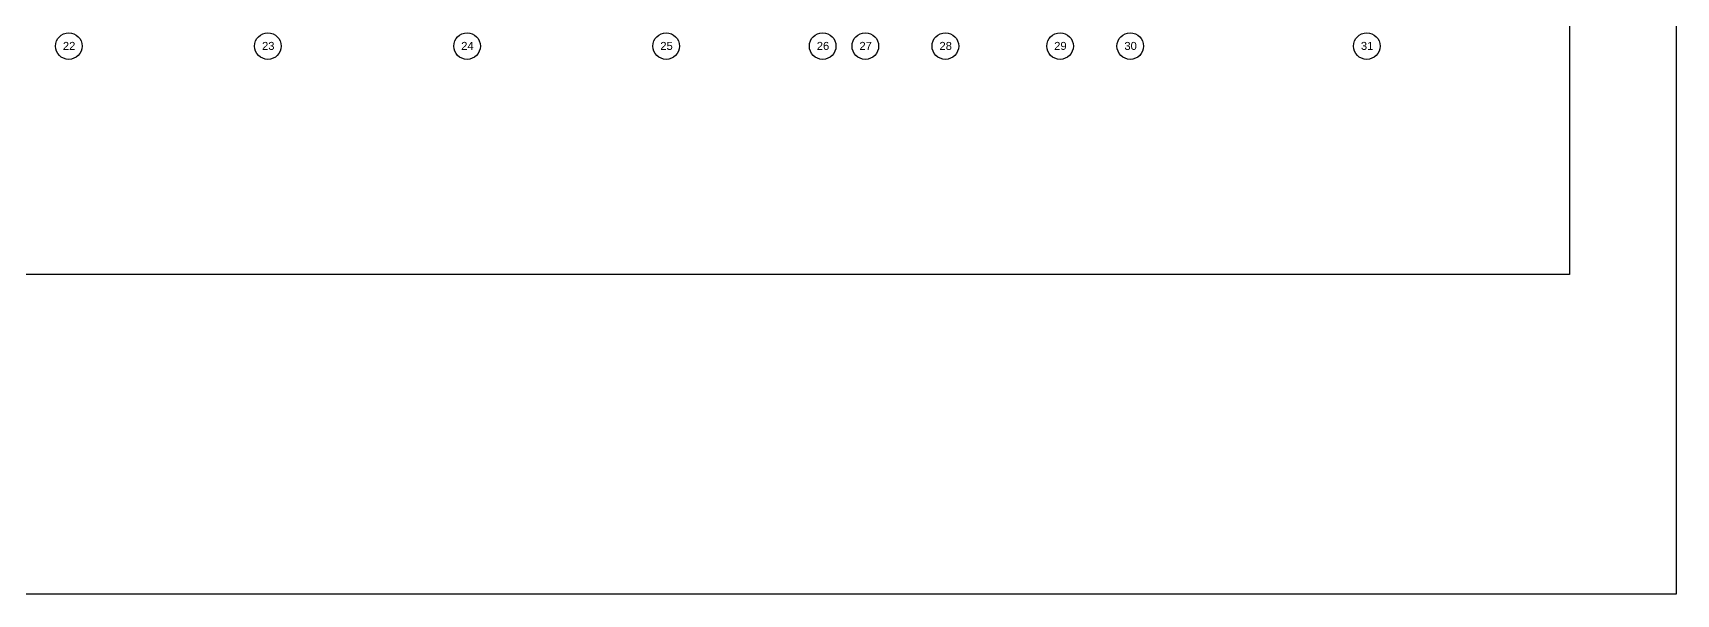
# Model space of a CAD drawing. Header units: inches. Extents: x 30000 to 34048, y 0 to 3165.
# Drawn here: x 32200 to 34048, y 0 to 632 of the extents above; entities that cross this region are included whole.
import ezdxf
from ezdxf.enums import TextEntityAlignment as Align

# ---------------------------------------------------------------- set-up
doc = ezdxf.new("R2010")
doc.units = ezdxf.units.IN
doc.header["$LTSCALE"] = 48
doc.header["$MEASUREMENT"] = 0
doc.linetypes.add('HIDDEN', pattern=[0.375, 0.25, -0.125])
doc.layers.add('_0_Objects', color=8, linetype='Continuous')
doc.layers.add('S-Grid-Iden', color=8, linetype='Continuous')
doc.layers.add('A-ANNO-NPLT', color=8, linetype='Continuous', plot=False)
doc.styles.get("Standard").update_dxf_attribs({"font": 'arial.ttf'})

# ---------------------------------------------------------------- blocks, each defined once
blk = doc.blocks.new('Column Bubble')
blk.add_circle((-0.004, -0.002), 0.156)
blk.add_attdef('XX', text='', height=0.0938).set_placement((0, 0), align=Align.MIDDLE_CENTER)
blk = doc.blocks.new('5TH FLOOR - STRUCTURAL GRID')
at = {"layer": 'S-Grid-Iden', "xscale": 96, "yscale": 96, "zscale": 96}
for p, values in [((10224.9, -15424.5), {'XX': '22'}), ((10448.9, -15424.5), {'XX': '23'}), ((10672.9, -15424.5), {'XX': '24'}), ((10896.9, -15424.5), {'XX': '25'}), ((11072.9, -15424.5), {'XX': '26'}), ((11120.9, -15424.5), {'XX': '27'}), ((11210.9, -15424.5), {'XX': '28'}), ((11339.9, -15424.5), {'XX': '29'}), ((11418.9, -15424.5), {'XX': '30'}), ((11684.9, -15424.5), {'XX': '31'})]:
    blk.add_blockref('Column Bubble', p, dxfattribs=at).add_auto_attribs(values)

msp = doc.modelspace()

# ---------------------------------------------------------------- linework, layer by layer
at = {"layer": 'A-ANNO-NPLT'}
for points in [[(30000, 0), (30000, 2976), (34048, 2976), (34048, 0)], [(30120, 360), (30120, 2616), (33928, 2616), (33928, 360)]]:
    msp.add_lwpolyline(points, close=True, dxfattribs=at)

# ---------------------------------------------------------------- block references
at = {"layer": '_0_Objects', "linetype": 'HIDDEN'}
msp.add_blockref('5TH FLOOR - STRUCTURAL GRID', (22015.5, 16042), dxfattribs=at)

doc.saveas('drawing.dxf')
